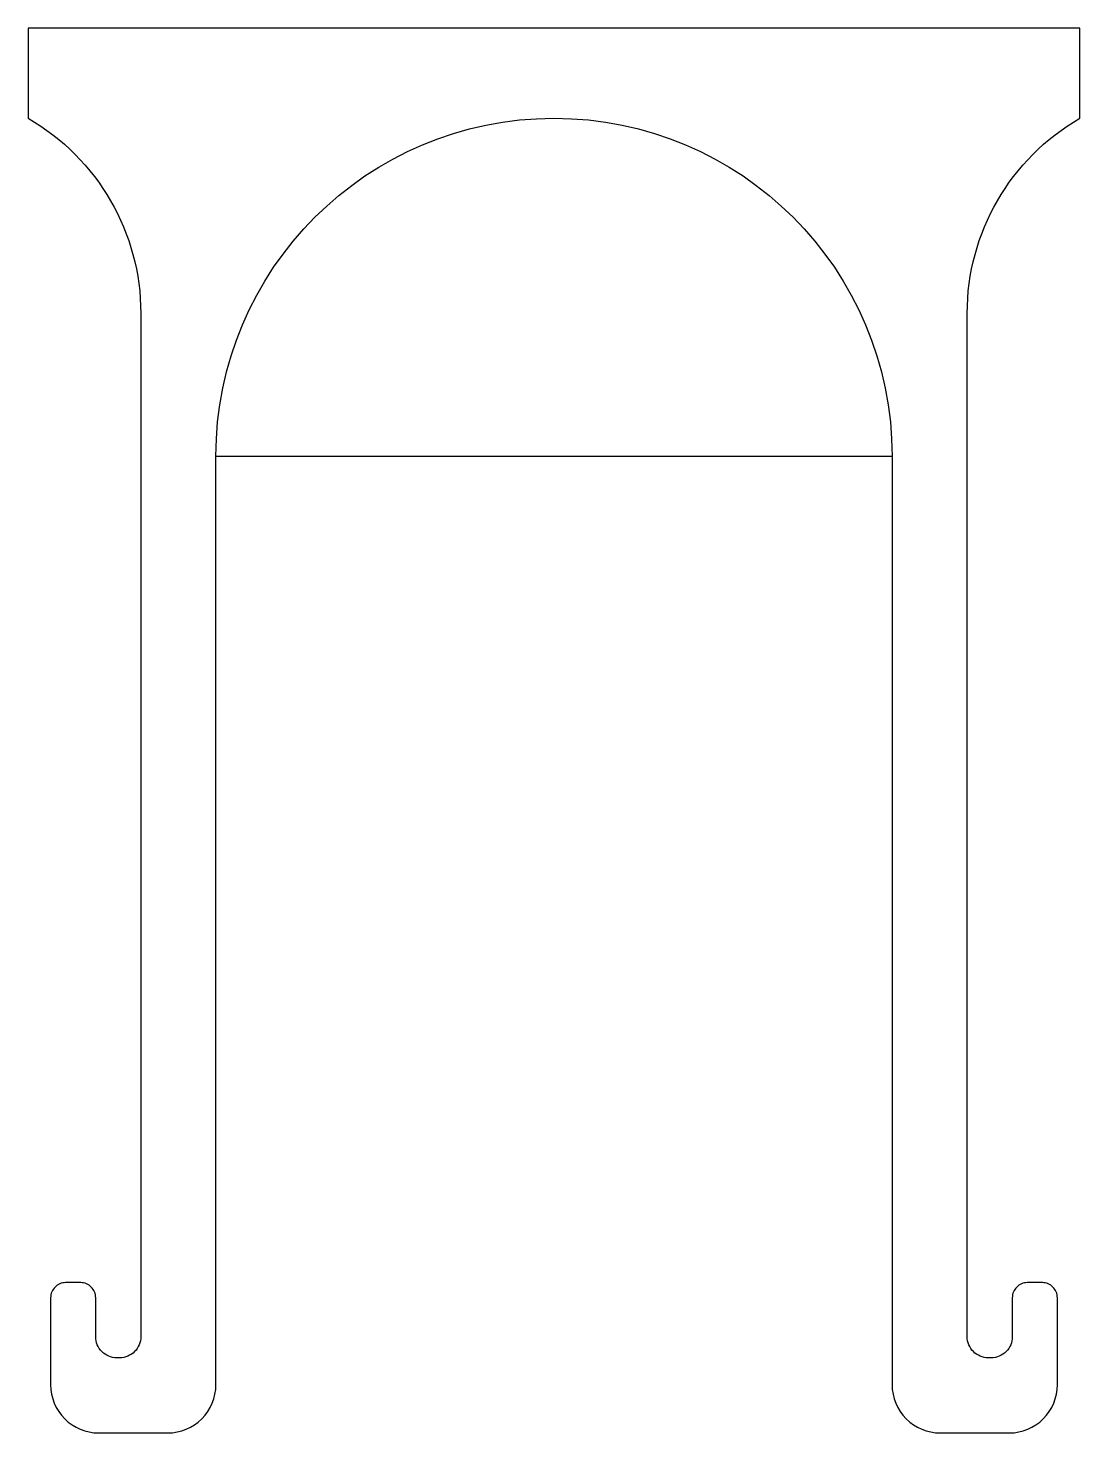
# Model space of a CAD drawing. Header units: millimetres. Extents: x -17.5 to 17.5, y -32.5 to 14.2.
import ezdxf

# ---------------------------------------------------------------- set-up
doc = ezdxf.new("R2010")
doc.units = ezdxf.units.MM
doc.layers.get('0').update_dxf_attribs({"linetype": 'CONTINUOUS'})

msp = doc.modelspace()

# ---------------------------------------------------------------- linework, layer by layer
msp.add_line((-11.25, 0), (11.25, 0))
msp.add_lwpolyline([(13.75, 4.755, -0.267949), (17.5, 11.25), (17.5, 14.25), (-17.5, 14.25), (-17.5, 11.25, -0.267949), (-13.75, 4.755), (-13.75, -29.3, -0.414214), (-14.45, -30), (-14.55, -30, -0.414214), (-15.25, -29.3), (-15.25, -28, 0.414214), (-15.75, -27.5), (-16.25, -27.5, 0.414214), (-16.75, -28), (-16.75, -30.9, 0.414214), (-15.15, -32.5), (-12.85, -32.5, 0.414214), (-11.25, -30.9), (-11.25, 0, -1), (11.25, 0), (11.25, -30.9, 0.414214), (12.85, -32.5), (15.15, -32.5, 0.414214), (16.75, -30.9), (16.75, -28, 0.414214), (16.25, -27.5), (15.75, -27.5, 0.414214), (15.25, -28), (15.25, -29.3, -0.414214), (14.55, -30), (14.45, -30, -0.414214), (13.75, -29.3)], format="xyb", close=True)

doc.saveas('drawing.dxf')
